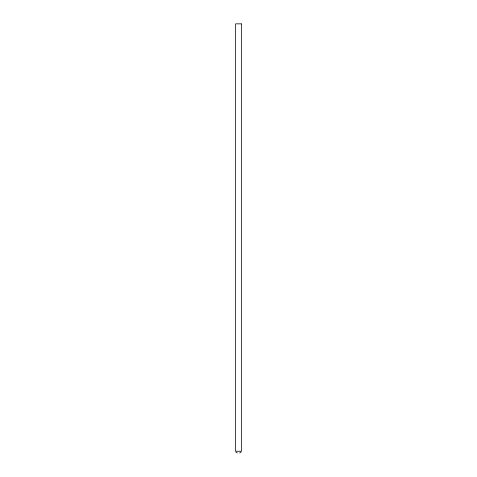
<?xml version="1.0" encoding="UTF-8"?>
<svg xmlns="http://www.w3.org/2000/svg" width="477" height="477" viewBox="0 0 477 477"><rect width="100%" height="100%" fill="white"/><g stroke="black" fill="none" stroke-linecap="round" stroke-linejoin="round"><path stroke-width="0.72" d="M241.171 451.928L239.663 452.983M237.337 452.983L235.829 451.928M241.356 23.85L235.644 23.85L235.638 451.242L241.356 451.242L241.362 23.85"/></g></svg>
